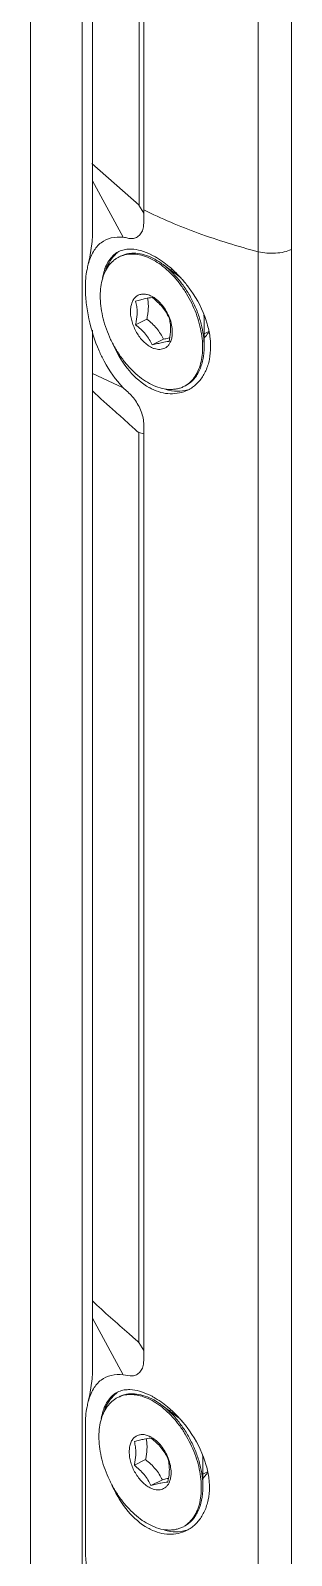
# Model space of a CAD drawing. Header units: millimetres. Extents: x 0 to 9253, y 0 to 2730.
# Drawn here: x 2652.1 to 2670, y 2090.2 to 2194.7 of the extents above; entities that cross this region are included whole.
import ezdxf

# ---------------------------------------------------------------- set-up
doc = ezdxf.new("R2010")
doc.units = ezdxf.units.MM
doc.layers.get('0').update_dxf_attribs({"lineweight": 13})

msp = doc.modelspace()

# ---------------------------------------------------------------- linework, layer by layer
at = {"lineweight": 9}
for p, q in [((2652.12, 1879.35), (2652.12, 2217.1)), ((2655.66, 1879.35), (2655.66, 2217.1)), ((2656.37, 2215.88), (2656.37, 2180.64)), ((2659.57, 2182.72), (2659.57, 2209.91)), ((2659.9, 2209.24), (2659.9, 2182.39)), ((2667.75, 2198.06), (2667.75, 2179.53)), ((2670.02, 2179.67), (2670.03, 2197)), ((2659.57, 2182.72), (2656.33, 2185.56)), ((2658.49, 2180.51), (2656.37, 2184.38)), ((2659.9, 2182.16), (2659.55, 2182.71)), ((2659.9, 2182.16), (2659.9, 2182.39)), ((2667.75, 2179.52), (2667.75, 2054.3)), ((2670.02, 2179.67), (2670.02, 2085.28)), ((2656.37, 2174.14), (2656.37, 2107.61)), ((2658.49, 2170.2), (2656.37, 2171.18)), ((2659.55, 2104.75), (2659.55, 2167.12)), ((2659.9, 2167.04), (2659.55, 2167.12)), ((2659.9, 2167.04), (2659.9, 2104.2)), ((2656.37, 2107.61), (2656.37, 2102.68)), ((2658.49, 2102.55), (2656.37, 2106.42)), ((2659.9, 2104.2), (2659.55, 2104.75)), ((2655.9, 2099.09), (2655.9, 2090.44))]:
    msp.add_line(p, q, dxfattribs=at)
for p, q in [((2662.41, 2177.75), (2661.23, 2178.64)), ((2661.93, 2178.11), (2662, 2178.14)), ((2660.11, 2174.9), (2659.33, 2174.52)), ((2664.04, 2174.87), (2664.04, 2173.02)), ((2660.48, 2173.13), (2661.25, 2173.52)), ((2664.04, 2173.9), (2664.36, 2174.06)), ((2662.32, 2099.57), (2661.14, 2100.46)), ((2661.84, 2099.93), (2661.91, 2099.97)), ((2660.02, 2096.73), (2659.25, 2096.34)), ((2663.95, 2096.69), (2663.95, 2094.84)), ((2663.95, 2095.72), (2664.27, 2095.88)), ((2660.39, 2094.95), (2661.17, 2095.34))]:
    msp.add_line(p, q)
for points in [[(2656.37, 2180.64), (2656.35, 2180.22), (2656.2, 2179.14), (2656.09, 2178.67)], [(2656.37, 2102.68), (2656.35, 2102.26), (2656.2, 2101.18), (2656.09, 2100.71)]]:
    msp.add_lwpolyline(points, dxfattribs=at)
for centre, radius, start, end in [((2658.89, 2178.1), 1.6, 116.586, 127.1239), ((2659.35, 2177.81), 2.07, 125.952, 131.1869), ((2659.03, 2177.5), 1.87, 112.939, 116.566), ((2659.03, 2177.49), 1.87, 111.2669, 112.9388), ((2658.11, 2174.7), 5.15, 61.1561, 63.4516), ((2657.09, 2173.09), 7.06, 52.3411, 53.4075), ((2661.98, 2177.24), 1.06, 96.8809, 103.4528), ((2656.02, 2171.89), 8.68, 40.6307, 42.9539), ((2655.95, 2171.83), 8.77, 40.218, 40.6346), ((2659.65, 2174.94), 1.73, 59.9273, 63.3905), ((2663.04, 2174.68), 1.46, 333.0315, 335.494), ((2665.85, 2176.79), 8.84, 204.3028, 205.044), ((2662.13, 2173.55), 3.82, 241.0863, 243.4685), ((2661.8, 2171.95), 1.87, 296.5687, 300.1792), ((2661.82, 2172.24), 2.46, 296.5759, 305.075), ((2658.8, 2099.92), 1.6, 116.586, 127.1239), ((2659.27, 2099.63), 2.07, 125.952, 131.1869), ((2658.95, 2099.31), 1.87, 111.2669, 112.9388), ((2658.03, 2096.53), 5.15, 61.1561, 63.4516), ((2658.95, 2099.32), 1.87, 112.939, 116.566), ((2657, 2094.92), 7.06, 52.3411, 53.4075), ((2661.89, 2099.06), 1.06, 96.8809, 103.4528), ((2655.93, 2093.71), 8.68, 40.6307, 42.9539), ((2655.86, 2093.65), 8.77, 40.218, 40.6346), ((2659.56, 2096.76), 1.73, 59.9273, 63.3905), ((2662.95, 2096.51), 1.46, 333.0315, 335.494), ((2665.76, 2098.61), 8.84, 204.3028, 205.044), ((2662.04, 2095.38), 3.82, 241.0863, 243.4685), ((2661.72, 2093.77), 1.87, 296.5687, 300.1792), ((2661.73, 2094.07), 2.46, 296.5759, 305.075)]:
    msp.add_arc(centre, radius, start, end)
for points, knots in [([(2658.49, 2180.51), (2658.59, 2180.5), (2658.8, 2180.45), (2659.1, 2180.4), (2659.4, 2180.48), (2659.65, 2180.68), (2659.82, 2180.97), (2659.93, 2181.48), (2659.9, 2181.88), (2659.9, 2182.16)], [0, 0, 0, 0, 0.115083, 0.228225, 0.334504, 0.44274, 0.561915, 0.697476, 1, 1, 1, 1]), ([(2659.9, 2182.39), (2661.11, 2181.79), (2663.69, 2180.7), (2666.36, 2179.88), (2667.75, 2179.52)], [0, 0, 0, 0, 0.484078, 1, 1, 1, 1]), ([(2658.49, 2180.51), (2658.21, 2180.54), (2657.67, 2180.52), (2656.92, 2180.18), (2656.38, 2179.52), (2656.17, 2178.97), (2656.09, 2178.68)], [0, 0, 0, 0, 0.249675, 0.47907, 0.72035, 1, 1, 1, 1]), ([(2667.75, 2179.52), (2668.14, 2179.43), (2668.74, 2179.38), (2669.51, 2179.49), (2669.86, 2179.6), (2670.02, 2179.67)], [0, 0, 0, 0, 0.513363, 0.77457, 1, 1, 1, 1]), ([(2656.09, 2178.68), (2656.06, 2178.55), (2655.93, 2178.02), (2655.89, 2177.47), (2655.9, 2177.05)], [0, 0, 0, 0, 0.230554, 1, 1, 1, 1]), ([(2655.9, 2177.05), (2655.89, 2176.7), (2655.94, 2175.99), (2656.18, 2174.53), (2656.53, 2173.43), (2656.83, 2172.73)], [0, 0, 0, 0, 0.234131, 0.483799, 1, 1, 1, 1]), ([(2656.83, 2172.73), (2656.94, 2172.49), (2657.38, 2171.58), (2657.96, 2170.74), (2658.48, 2170.2)], [0, 0, 0, 0, 0.259665, 1, 1, 1, 1]), ([(2658.48, 2170.2), (2658.58, 2170.09), (2658.8, 2169.91), (2659.12, 2169.6), (2659.4, 2169.22), (2659.71, 2168.67), (2659.89, 2168.06), (2659.91, 2167.46), (2659.9, 2167.18), (2659.9, 2167.04)], [0, 0, 0, 0, 0.117618, 0.238408, 0.36872, 0.50365, 0.764584, 0.884076, 1, 1, 1, 1]), ([(2656.37, 2169.99), (2656.88, 2169.49), (2657.69, 2168.79), (2658.75, 2167.84), (2659.28, 2167.36), (2659.55, 2167.12)], [0, 0, 0, 0, 0.498959, 0.750083, 1, 1, 1, 1]), ([(2658.89, 2105.34), (2658.47, 2105.72), (2657.62, 2106.47), (2656.77, 2107.22), (2656.37, 2107.61)], [0, 0, 0, 0, 0.502321, 1, 1, 1, 1]), ([(2659.51, 2104.81), (2659.41, 2104.91), (2659.19, 2105.06), (2659, 2105.25), (2658.89, 2105.34)], [0, 0, 0, 0, 0.492612, 1, 1, 1, 1]), ([(2658.49, 2102.55), (2658.69, 2102.53), (2659, 2102.41), (2659.4, 2102.52), (2659.65, 2102.72), (2659.82, 2103.01), (2659.93, 2103.52), (2659.9, 2103.92), (2659.9, 2104.2)], [0, 0, 0, 0, 0.228118, 0.334477, 0.442872, 0.56203, 0.697681, 1, 1, 1, 1]), ([(2659.55, 2104.75), (2659.55, 2104.75), (2659.54, 2104.74), (2659.53, 2104.76), (2659.52, 2104.78), (2659.51, 2104.8), (2659.51, 2104.81)], [0, 0, 0, 0, 0.136003, 0.294277, 0.525706, 1, 1, 1, 1]), ([(2658.49, 2102.55), (2658.21, 2102.58), (2657.67, 2102.56), (2656.92, 2102.22), (2656.38, 2101.56), (2656.17, 2101.01), (2656.09, 2100.71)], [0, 0, 0, 0, 0.249646, 0.478956, 0.720151, 1, 1, 1, 1]), ([(2656.09, 2100.71), (2656.06, 2100.59), (2655.93, 2100.06), (2655.89, 2099.51), (2655.9, 2099.09)], [0, 0, 0, 0, 0.23023, 1, 1, 1, 1]), ([(2655.9, 2090.44), (2655.9, 2089.72), (2656.08, 2088.25), (2656.53, 2086.83), (2656.83, 2086.13)], [0, 0, 0, 0, 0.483435, 1, 1, 1, 1])]:
    msp.add_open_spline(points, degree=3, knots=knots, dxfattribs=at)
for points, knots in [([(2658.17, 2179.53), (2658.21, 2179.54), (2658.36, 2179.61), (2658.51, 2179.65), (2658.63, 2179.67)], [0, 0, 0, 0, 0.246809, 1, 1, 1, 1]), ([(2658.63, 2179.67), (2658.76, 2179.7), (2659.13, 2179.72), (2659.74, 2179.61), (2660.19, 2179.43), (2660.42, 2179.31)], [0, 0, 0, 0, 0.219473, 0.584008, 1, 1, 1, 1]), ([(2660.42, 2170.42), (2660.23, 2170.52), (2659.86, 2170.74), (2659.34, 2171.15), (2658.84, 2171.65), (2658.38, 2172.22), (2657.97, 2172.84), (2657.61, 2173.51), (2657.32, 2174.21), (2657.1, 2174.92), (2656.96, 2175.63), (2656.9, 2176.31), (2656.92, 2176.96), (2657.02, 2177.56), (2657.2, 2178.09), (2657.46, 2178.55), (2657.74, 2178.86), (2657.99, 2179.05), (2658.13, 2179.13), (2658.2, 2179.16)], [0, 0, 0, 0, 0.059819, 0.123727, 0.191181, 0.261412, 0.333493, 0.406397, 0.479054, 0.550408, 0.619472, 0.685381, 0.747462, 0.805305, 0.858846, 0.90846, 0.955027, 0.977622, 1, 1, 1, 1]), ([(2657.07, 2177.72), (2657.1, 2177.9), (2657.18, 2178.23), (2657.36, 2178.7), (2657.61, 2179.08), (2657.81, 2179.29), (2657.93, 2179.37)], [0, 0, 0, 0, 0.285366, 0.544306, 0.780263, 1, 1, 1, 1]), ([(2657.3, 2178.33), (2657.38, 2178.53), (2657.57, 2178.91), (2657.84, 2179.23), (2657.99, 2179.36)], [0, 0, 0, 0, 0.519109, 1, 1, 1, 1]), ([(2660.52, 2179.08), (2660.33, 2179.17), (2659.95, 2179.33), (2659.45, 2179.42), (2659.07, 2179.42), (2658.8, 2179.39), (2658.54, 2179.32), (2658.38, 2179.25), (2658.3, 2179.22)], [0, 0, 0, 0, 0.27895, 0.534781, 0.655554, 0.772579, 0.886969, 1, 1, 1, 1]), ([(2658.36, 2179.23), (2658.51, 2179.29), (2658.83, 2179.37), (2659.35, 2179.37), (2659.89, 2179.26), (2660.24, 2179.11), (2660.42, 2179.02)], [0, 0, 0, 0, 0.227084, 0.46578, 0.722268, 1, 1, 1, 1]), ([(2660.42, 2179.02), (2660.6, 2178.93), (2660.97, 2178.71), (2661.48, 2178.31), (2661.97, 2177.82), (2662.43, 2177.26), (2662.84, 2176.65), (2663.19, 2175.99), (2663.49, 2175.31), (2663.71, 2174.61), (2663.86, 2173.92), (2663.94, 2173.24), (2663.93, 2172.59), (2663.84, 2172), (2663.68, 2171.46), (2663.44, 2170.99), (2663.13, 2170.61), (2662.88, 2170.41), (2662.74, 2170.34)], [0, 0, 0, 0, 0.059519, 0.123051, 0.190078, 0.259866, 0.331528, 0.404077, 0.476484, 0.547726, 0.61684, 0.682973, 0.745443, 0.803807, 0.857937, 0.908105, 0.955053, 1, 1, 1, 1]), ([(2661.23, 2178.64), (2661.17, 2178.68), (2660.95, 2178.84), (2660.71, 2178.98), (2660.52, 2179.08)], [0, 0, 0, 0, 0.258659, 1, 1, 1, 1]), ([(2660.6, 2179.22), (2660.66, 2179.18), (2660.9, 2179.05), (2661.13, 2178.89), (2661.3, 2178.76)], [0, 0, 0, 0, 0.241486, 1, 1, 1, 1]), ([(2664.04, 2173.02), (2664.04, 2173.27), (2664, 2173.79), (2663.84, 2174.58), (2663.6, 2175.37), (2663.26, 2176.14), (2662.84, 2176.88), (2662.36, 2177.55), (2661.82, 2178.14), (2661.43, 2178.49), (2661.23, 2178.64)], [0, 0, 0, 0, 0.117252, 0.24099, 0.369313, 0.500003, 0.630692, 0.759014, 0.882754, 1, 1, 1, 1]), ([(2661.41, 2178.68), (2661.49, 2178.62), (2661.83, 2178.35), (2662.14, 2178.04), (2662.37, 2177.8)], [0, 0, 0, 0, 0.242507, 1, 1, 1, 1]), ([(2662.65, 2177.49), (2662.81, 2177.29), (2663.45, 2176.47), (2663.94, 2175.54), (2664.18, 2174.8)], [0, 0, 0, 0, 0.251433, 1, 1, 1, 1]), ([(2660.42, 2176.48), (2660.33, 2176.52), (2660.15, 2176.59), (2659.88, 2176.63), (2659.62, 2176.6), (2659.39, 2176.48), (2659.21, 2176.3), (2659.08, 2176.05), (2659, 2175.76), (2658.98, 2175.55), (2658.98, 2175.44)], [0, 0, 0, 0, 0.134913, 0.257203, 0.370315, 0.480084, 0.593366, 0.715946, 0.851202, 1, 1, 1, 1]), ([(2660.48, 2176.38), (2660.32, 2176.37), (2660.06, 2176.32), (2659.68, 2176.23), (2659.45, 2176.17), (2659.33, 2176.14)], [0, 0, 0, 0, 0.405706, 0.683592, 1, 1, 1, 1]), ([(2660.21, 2175.77), (2660.21, 2175.86), (2660.2, 2176.06), (2660.17, 2176.25), (2660.15, 2176.34)], [0, 0, 0, 0, 0.512957, 1, 1, 1, 1]), ([(2661.63, 2174.99), (2661.57, 2175.12), (2661.43, 2175.38), (2661.16, 2175.75), (2660.84, 2176.08), (2660.61, 2176.28), (2660.48, 2176.38)], [0, 0, 0, 0, 0.238826, 0.485903, 0.740661, 1, 1, 1, 1]), ([(2661.65, 2175), (2661.59, 2175.15), (2661.45, 2175.45), (2661.18, 2175.85), (2660.87, 2176.18), (2660.63, 2176.36), (2660.51, 2176.43)], [0, 0, 0, 0, 0.264254, 0.52482, 0.772507, 1, 1, 1, 1]), ([(2658.98, 2175.44), (2658.98, 2175.32), (2659, 2175.07), (2659.09, 2174.71), (2659.22, 2174.34), (2659.4, 2173.98), (2659.61, 2173.66), (2659.86, 2173.37), (2660.13, 2173.14), (2660.32, 2173.01), (2660.42, 2172.96)], [0, 0, 0, 0, 0.119775, 0.246814, 0.378463, 0.511666, 0.643235, 0.770118, 0.889679, 1, 1, 1, 1]), ([(2659.44, 2175.38), (2659.44, 2175.51), (2659.42, 2175.77), (2659.37, 2176.02), (2659.33, 2176.14)], [0, 0, 0, 0, 0.51675, 1, 1, 1, 1]), ([(2659.33, 2174.52), (2659.35, 2174.59), (2659.4, 2174.87), (2659.44, 2175.16), (2659.44, 2175.38)], [0, 0, 0, 0, 0.258184, 1, 1, 1, 1]), ([(2660.11, 2174.9), (2660.12, 2174.98), (2660.18, 2175.26), (2660.21, 2175.55), (2660.21, 2175.77)], [0, 0, 0, 0, 0.258178, 1, 1, 1, 1]), ([(2659.33, 2174.52), (2659.46, 2174.42), (2659.7, 2174.22), (2660.02, 2173.88), (2660.28, 2173.52), (2660.42, 2173.26), (2660.48, 2173.13)], [0, 0, 0, 0, 0.259339, 0.514097, 0.761174, 1, 1, 1, 1]), ([(2661.25, 2173.52), (2661.19, 2173.65), (2661.05, 2173.91), (2660.79, 2174.27), (2660.47, 2174.61), (2660.23, 2174.81), (2660.11, 2174.9)], [0, 0, 0, 0, 0.238826, 0.485903, 0.74066, 1, 1, 1, 1]), ([(2661.63, 2174.99), (2661.66, 2174.87), (2661.72, 2174.62), (2661.73, 2174.36), (2661.73, 2174.23)], [0, 0, 0, 0, 0.483254, 1, 1, 1, 1]), ([(2661.73, 2174.23), (2661.73, 2174.16), (2661.72, 2173.87), (2661.68, 2173.58), (2661.63, 2173.37)], [0, 0, 0, 0, 0.24075, 1, 1, 1, 1]), ([(2661.85, 2174), (2661.85, 2174.17), (2661.82, 2174.51), (2661.72, 2174.84), (2661.65, 2175)], [0, 0, 0, 0, 0.482825, 1, 1, 1, 1]), ([(2664.02, 2175.19), (2664.02, 2175.17), (2664.03, 2175.06), (2664.04, 2174.95), (2664.04, 2174.87)], [0, 0, 0, 0, 0.255366, 1, 1, 1, 1]), ([(2664.18, 2174.8), (2664.21, 2174.7), (2664.33, 2174.3), (2664.42, 2173.88), (2664.45, 2173.57)], [0, 0, 0, 0, 0.256014, 1, 1, 1, 1]), ([(2660.42, 2172.96), (2660.48, 2172.93), (2660.61, 2172.88), (2660.81, 2172.83), (2661, 2172.82), (2661.19, 2172.85), (2661.35, 2172.91), (2661.5, 2173.01), (2661.62, 2173.15), (2661.69, 2173.26), (2661.71, 2173.32)], [0, 0, 0, 0, 0.143613, 0.277389, 0.402444, 0.521132, 0.636624, 0.752625, 0.87276, 1, 1, 1, 1]), ([(2660.48, 2173.13), (2660.6, 2173.16), (2660.83, 2173.22), (2661.21, 2173.31), (2661.47, 2173.36), (2661.63, 2173.37)], [0, 0, 0, 0, 0.316407, 0.594295, 1, 1, 1, 1]), ([(2661.68, 2173.63), (2661.65, 2173.62), (2661.5, 2173.58), (2661.36, 2173.55), (2661.25, 2173.52)], [0, 0, 0, 0, 0.238015, 1, 1, 1, 1]), ([(2661.71, 2173.32), (2661.74, 2173.37), (2661.79, 2173.5), (2661.84, 2173.73), (2661.85, 2173.91), (2661.85, 2174)], [0, 0, 0, 0, 0.229817, 0.599625, 1, 1, 1, 1]), ([(2664.05, 2173.64), (2664.08, 2173.66), (2664.2, 2173.77), (2664.29, 2173.91), (2664.35, 2174.02)], [0, 0, 0, 0, 0.240959, 1, 1, 1, 1]), ([(2664.45, 2173.57), (2664.46, 2173.53), (2664.47, 2173.34), (2664.48, 2173.15), (2664.48, 2173.01)], [0, 0, 0, 0, 0.253995, 1, 1, 1, 1]), ([(2660.28, 2170.2), (2659.76, 2170.49), (2658.79, 2171.35), (2658.13, 2172.44), (2657.85, 2173.05)], [0, 0, 0, 0, 0.471748, 1, 1, 1, 1]), ([(2662.75, 2170.33), (2662.85, 2170.38), (2663.04, 2170.5), (2663.3, 2170.74), (2663.52, 2171.02), (2663.71, 2171.35), (2663.85, 2171.72), (2664, 2172.27), (2664.04, 2172.72), (2664.04, 2173.02)], [0, 0, 0, 0, 0.107708, 0.217563, 0.331491, 0.451035, 0.577281, 0.710849, 1, 1, 1, 1]), ([(2664.48, 2173.01), (2664.48, 2172.72), (2664.43, 2172.15), (2664.19, 2171.37), (2663.79, 2170.71), (2663.42, 2170.37), (2663.23, 2170.23)], [0, 0, 0, 0, 0.275496, 0.532221, 0.772116, 1, 1, 1, 1]), ([(2662.64, 2170.28), (2662.56, 2170.24), (2662.4, 2170.17), (2662.14, 2170.11), (2661.87, 2170.08), (2661.49, 2170.08), (2660.99, 2170.17), (2660.61, 2170.33), (2660.42, 2170.42)], [0, 0, 0, 0, 0.11303, 0.227418, 0.344442, 0.465215, 0.721048, 1, 1, 1, 1]), ([(2662.92, 2170.04), (2662.73, 2169.95), (2662.34, 2169.82), (2661.7, 2169.76), (2661.05, 2169.86), (2660.63, 2170.03), (2660.42, 2170.13)], [0, 0, 0, 0, 0.236991, 0.478863, 0.731618, 1, 1, 1, 1]), ([(2662.91, 2170.06), (2662.68, 2169.99), (2662.17, 2169.91), (2661.66, 2170), (2661.41, 2170.07)], [0, 0, 0, 0, 0.477813, 1, 1, 1, 1]), ([(2656.98, 2099.54), (2657.01, 2099.72), (2657.09, 2100.06), (2657.27, 2100.52), (2657.52, 2100.9), (2657.73, 2101.11), (2657.84, 2101.19)], [0, 0, 0, 0, 0.285366, 0.544306, 0.780263, 1, 1, 1, 1]), ([(2657.22, 2100.15), (2657.29, 2100.36), (2657.48, 2100.73), (2657.76, 2101.05), (2657.91, 2101.18)], [0, 0, 0, 0, 0.519109, 1, 1, 1, 1]), ([(2658.09, 2101.35), (2658.12, 2101.37), (2658.27, 2101.43), (2658.42, 2101.48), (2658.54, 2101.5)], [0, 0, 0, 0, 0.246809, 1, 1, 1, 1]), ([(2660.44, 2100.9), (2660.25, 2100.99), (2659.86, 2101.15), (2659.36, 2101.24), (2658.98, 2101.25), (2658.71, 2101.21), (2658.46, 2101.15), (2658.29, 2101.08), (2658.22, 2101.04)], [0, 0, 0, 0, 0.27895, 0.534781, 0.655554, 0.772579, 0.886969, 1, 1, 1, 1]), ([(2658.27, 2101.06), (2658.42, 2101.12), (2658.74, 2101.2), (2659.26, 2101.19), (2659.8, 2101.08), (2660.16, 2100.93), (2660.33, 2100.85)], [0, 0, 0, 0, 0.227084, 0.46578, 0.722268, 1, 1, 1, 1]), ([(2658.54, 2101.5), (2658.68, 2101.52), (2659.04, 2101.54), (2659.65, 2101.43), (2660.1, 2101.25), (2660.33, 2101.14)], [0, 0, 0, 0, 0.219473, 0.584008, 1, 1, 1, 1]), ([(2660.33, 2092.25), (2660.15, 2092.34), (2659.77, 2092.56), (2659.25, 2092.98), (2658.76, 2093.47), (2658.29, 2094.04), (2657.88, 2094.67), (2657.53, 2095.34), (2657.23, 2096.03), (2657.01, 2096.74), (2656.87, 2097.45), (2656.81, 2098.13), (2656.83, 2098.78), (2656.93, 2099.38), (2657.11, 2099.91), (2657.37, 2100.37), (2657.65, 2100.68), (2657.91, 2100.87), (2658.04, 2100.95), (2658.11, 2100.99)], [0, 0, 0, 0, 0.059819, 0.123727, 0.191181, 0.261412, 0.333493, 0.406397, 0.479054, 0.550408, 0.619472, 0.685381, 0.747462, 0.805305, 0.858846, 0.90846, 0.955027, 0.977622, 1, 1, 1, 1]), ([(2660.33, 2100.85), (2660.51, 2100.75), (2660.88, 2100.54), (2661.39, 2100.13), (2661.89, 2099.64), (2662.34, 2099.09), (2662.75, 2098.47), (2663.11, 2097.82), (2663.4, 2097.13), (2663.63, 2096.44), (2663.78, 2095.74), (2663.85, 2095.06), (2663.84, 2094.42), (2663.76, 2093.82), (2663.59, 2093.28), (2663.35, 2092.81), (2663.04, 2092.43), (2662.79, 2092.24), (2662.66, 2092.16)], [0, 0, 0, 0, 0.059519, 0.123051, 0.190078, 0.259866, 0.331528, 0.404077, 0.476484, 0.547726, 0.61684, 0.682973, 0.745443, 0.803807, 0.857937, 0.908105, 0.955053, 1, 1, 1, 1]), ([(2661.14, 2100.46), (2661.08, 2100.5), (2660.86, 2100.66), (2660.62, 2100.81), (2660.44, 2100.9)], [0, 0, 0, 0, 0.258659, 1, 1, 1, 1]), ([(2660.51, 2101.04), (2660.57, 2101.01), (2660.81, 2100.87), (2661.04, 2100.71), (2661.21, 2100.59)], [0, 0, 0, 0, 0.241486, 1, 1, 1, 1]), ([(2663.95, 2094.84), (2663.95, 2095.1), (2663.91, 2095.62), (2663.76, 2096.4), (2663.51, 2097.19), (2663.17, 2097.96), (2662.75, 2098.7), (2662.27, 2099.37), (2661.74, 2099.97), (2661.34, 2100.31), (2661.14, 2100.46)], [0, 0, 0, 0, 0.117252, 0.24099, 0.369313, 0.500003, 0.630692, 0.759014, 0.882754, 1, 1, 1, 1]), ([(2661.32, 2100.51), (2661.4, 2100.44), (2661.74, 2100.17), (2662.06, 2099.87), (2662.28, 2099.63)], [0, 0, 0, 0, 0.242507, 1, 1, 1, 1]), ([(2662.56, 2099.31), (2662.73, 2099.12), (2663.36, 2098.3), (2663.85, 2097.36), (2664.09, 2096.62)], [0, 0, 0, 0, 0.251433, 1, 1, 1, 1]), ([(2660.33, 2098.3), (2660.24, 2098.35), (2660.06, 2098.42), (2659.79, 2098.46), (2659.53, 2098.42), (2659.31, 2098.31), (2659.12, 2098.12), (2658.99, 2097.88), (2658.91, 2097.58), (2658.9, 2097.37), (2658.9, 2097.26)], [0, 0, 0, 0, 0.134913, 0.257203, 0.370315, 0.480084, 0.593366, 0.715946, 0.851202, 1, 1, 1, 1]), ([(2660.39, 2098.2), (2660.24, 2098.19), (2659.97, 2098.15), (2659.59, 2098.06), (2659.37, 2098), (2659.25, 2097.96)], [0, 0, 0, 0, 0.405706, 0.683592, 1, 1, 1, 1]), ([(2659.35, 2097.2), (2659.35, 2097.33), (2659.33, 2097.59), (2659.28, 2097.84), (2659.25, 2097.96)], [0, 0, 0, 0, 0.51675, 1, 1, 1, 1]), ([(2660.12, 2097.59), (2660.12, 2097.69), (2660.11, 2097.88), (2660.08, 2098.07), (2660.06, 2098.16)], [0, 0, 0, 0, 0.512957, 1, 1, 1, 1]), ([(2661.54, 2096.81), (2661.48, 2096.94), (2661.34, 2097.2), (2661.08, 2097.57), (2660.76, 2097.9), (2660.52, 2098.1), (2660.39, 2098.2)], [0, 0, 0, 0, 0.238826, 0.485903, 0.740661, 1, 1, 1, 1]), ([(2661.57, 2096.82), (2661.51, 2096.98), (2661.37, 2097.27), (2661.1, 2097.67), (2660.78, 2098.01), (2660.55, 2098.18), (2660.42, 2098.25)], [0, 0, 0, 0, 0.264254, 0.52482, 0.772507, 1, 1, 1, 1]), ([(2658.9, 2097.26), (2658.9, 2097.14), (2658.92, 2096.9), (2659, 2096.53), (2659.13, 2096.16), (2659.31, 2095.81), (2659.53, 2095.48), (2659.77, 2095.2), (2660.04, 2094.96), (2660.23, 2094.84), (2660.33, 2094.79)], [0, 0, 0, 0, 0.119775, 0.246814, 0.378463, 0.511666, 0.643235, 0.770118, 0.889679, 1, 1, 1, 1]), ([(2659.25, 2096.34), (2659.26, 2096.41), (2659.32, 2096.7), (2659.35, 2096.99), (2659.35, 2097.2)], [0, 0, 0, 0, 0.258184, 1, 1, 1, 1]), ([(2660.02, 2096.73), (2660.03, 2096.8), (2660.09, 2097.08), (2660.12, 2097.37), (2660.12, 2097.59)], [0, 0, 0, 0, 0.258178, 1, 1, 1, 1]), ([(2663.93, 2097.02), (2663.93, 2096.99), (2663.94, 2096.88), (2663.95, 2096.77), (2663.95, 2096.69)], [0, 0, 0, 0, 0.255366, 1, 1, 1, 1]), ([(2659.25, 2096.34), (2659.37, 2096.24), (2659.61, 2096.04), (2659.93, 2095.71), (2660.19, 2095.34), (2660.33, 2095.08), (2660.39, 2094.95)], [0, 0, 0, 0, 0.259339, 0.514097, 0.761174, 1, 1, 1, 1]), ([(2661.17, 2095.34), (2661.1, 2095.47), (2660.96, 2095.73), (2660.7, 2096.09), (2660.38, 2096.43), (2660.14, 2096.63), (2660.02, 2096.73)], [0, 0, 0, 0, 0.238826, 0.485903, 0.74066, 1, 1, 1, 1]), ([(2661.54, 2096.81), (2661.58, 2096.7), (2661.63, 2096.44), (2661.65, 2096.19), (2661.65, 2096.05)], [0, 0, 0, 0, 0.483254, 1, 1, 1, 1]), ([(2661.65, 2096.05), (2661.65, 2095.98), (2661.64, 2095.69), (2661.59, 2095.41), (2661.54, 2095.19)], [0, 0, 0, 0, 0.24075, 1, 1, 1, 1]), ([(2661.77, 2095.83), (2661.77, 2095.99), (2661.73, 2096.33), (2661.63, 2096.66), (2661.57, 2096.82)], [0, 0, 0, 0, 0.482825, 1, 1, 1, 1]), ([(2661.63, 2095.14), (2661.65, 2095.19), (2661.7, 2095.32), (2661.76, 2095.55), (2661.77, 2095.73), (2661.77, 2095.83)], [0, 0, 0, 0, 0.229817, 0.599625, 1, 1, 1, 1]), ([(2663.96, 2095.46), (2663.99, 2095.49), (2664.11, 2095.6), (2664.2, 2095.73), (2664.26, 2095.84)], [0, 0, 0, 0, 0.240959, 1, 1, 1, 1]), ([(2664.09, 2096.62), (2664.12, 2096.52), (2664.25, 2096.12), (2664.33, 2095.71), (2664.36, 2095.4)], [0, 0, 0, 0, 0.256014, 1, 1, 1, 1]), ([(2660.19, 2092.03), (2659.67, 2092.32), (2658.7, 2093.18), (2658.04, 2094.27), (2657.76, 2094.87)], [0, 0, 0, 0, 0.471748, 1, 1, 1, 1]), ([(2660.33, 2094.79), (2660.4, 2094.76), (2660.53, 2094.7), (2660.73, 2094.65), (2660.92, 2094.64), (2661.1, 2094.67), (2661.26, 2094.73), (2661.41, 2094.84), (2661.54, 2094.98), (2661.6, 2095.08), (2661.63, 2095.14)], [0, 0, 0, 0, 0.143613, 0.277389, 0.402444, 0.521132, 0.636624, 0.752625, 0.87276, 1, 1, 1, 1]), ([(2660.39, 2094.95), (2660.51, 2094.99), (2660.74, 2095.05), (2661.12, 2095.14), (2661.38, 2095.18), (2661.54, 2095.19)], [0, 0, 0, 0, 0.316407, 0.594295, 1, 1, 1, 1]), ([(2661.59, 2095.45), (2661.56, 2095.44), (2661.42, 2095.41), (2661.27, 2095.37), (2661.17, 2095.34)], [0, 0, 0, 0, 0.238015, 1, 1, 1, 1]), ([(2662.66, 2092.16), (2662.76, 2092.21), (2662.95, 2092.33), (2663.21, 2092.56), (2663.43, 2092.84), (2663.62, 2093.17), (2663.77, 2093.54), (2663.91, 2094.1), (2663.95, 2094.54), (2663.95, 2094.84)], [0, 0, 0, 0, 0.107708, 0.217563, 0.331491, 0.451035, 0.577281, 0.710849, 1, 1, 1, 1]), ([(2664.4, 2094.83), (2664.4, 2094.54), (2664.34, 2093.98), (2664.1, 2093.2), (2663.7, 2092.54), (2663.34, 2092.19), (2663.14, 2092.05)], [0, 0, 0, 0, 0.275496, 0.532221, 0.772116, 1, 1, 1, 1]), ([(2664.36, 2095.4), (2664.37, 2095.35), (2664.39, 2095.16), (2664.4, 2094.97), (2664.4, 2094.83)], [0, 0, 0, 0, 0.253995, 1, 1, 1, 1]), ([(2662.55, 2092.1), (2662.47, 2092.07), (2662.31, 2092), (2662.06, 2091.93), (2661.79, 2091.9), (2661.41, 2091.9), (2660.91, 2091.99), (2660.52, 2092.15), (2660.33, 2092.25)], [0, 0, 0, 0, 0.11303, 0.227418, 0.344442, 0.465215, 0.721048, 1, 1, 1, 1]), ([(2662.83, 2091.87), (2662.65, 2091.78), (2662.25, 2091.64), (2661.62, 2091.59), (2660.96, 2091.69), (2660.54, 2091.85), (2660.33, 2091.95)], [0, 0, 0, 0, 0.236991, 0.478863, 0.731618, 1, 1, 1, 1]), ([(2662.82, 2091.89), (2662.59, 2091.81), (2662.08, 2091.73), (2661.57, 2091.82), (2661.32, 2091.9)], [0, 0, 0, 0, 0.477813, 1, 1, 1, 1])]:
    msp.add_open_spline(points, degree=3, knots=knots)

doc.saveas('drawing.dxf')
